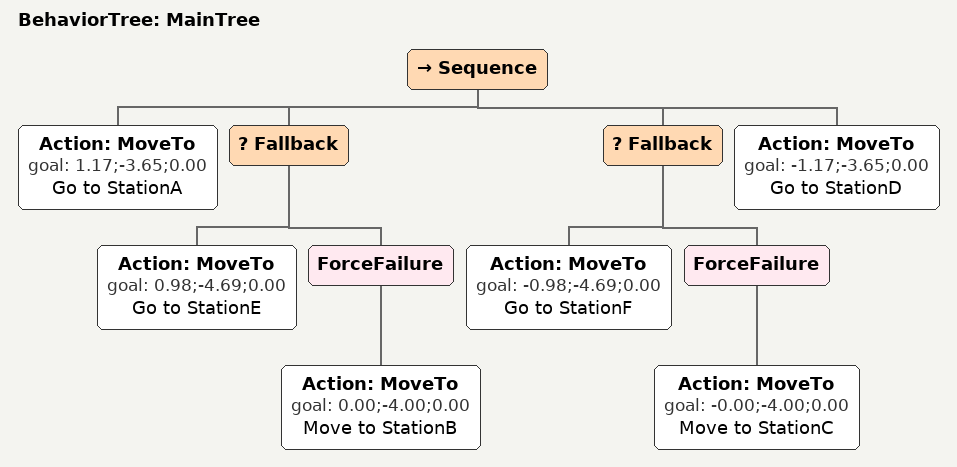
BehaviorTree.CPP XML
<root main_tree_to_execute="MainTree">
    <BehaviorTree ID="MainTree">
        <Sequence>
           ; Visit StationA
            <Action ID="MoveTo" goal="1.17;-3.65;0.00" name="Go to StationA"/>

            ; Visit StationE
            <Fallback>
                <Action ID="MoveTo" goal="0.98;-4.69;0.00" name="Go to StationE"/>
                <ForceFailure>
                    <Action ID="MoveTo" goal="0.00;-4.00;0.00" name="Move to StationB"/>
                </ForceFailure>
            </Fallback>

            ; Visit StationF
            <Fallback>
                <Action ID="MoveTo" goal="-0.98;-4.69;0.00" name="Go to StationF"/>
                <ForceFailure>
                    <Action ID="MoveTo" goal="-0.00;-4.00;0.00" name="Move to StationC"/>
                </ForceFailure>
            </Fallback>

            ; Visit StationD
            <Action ID="MoveTo" goal="-1.17;-3.65;0.00" name="Go to StationD"/>
        </Sequence>
    </BehaviorTree>
</root>
